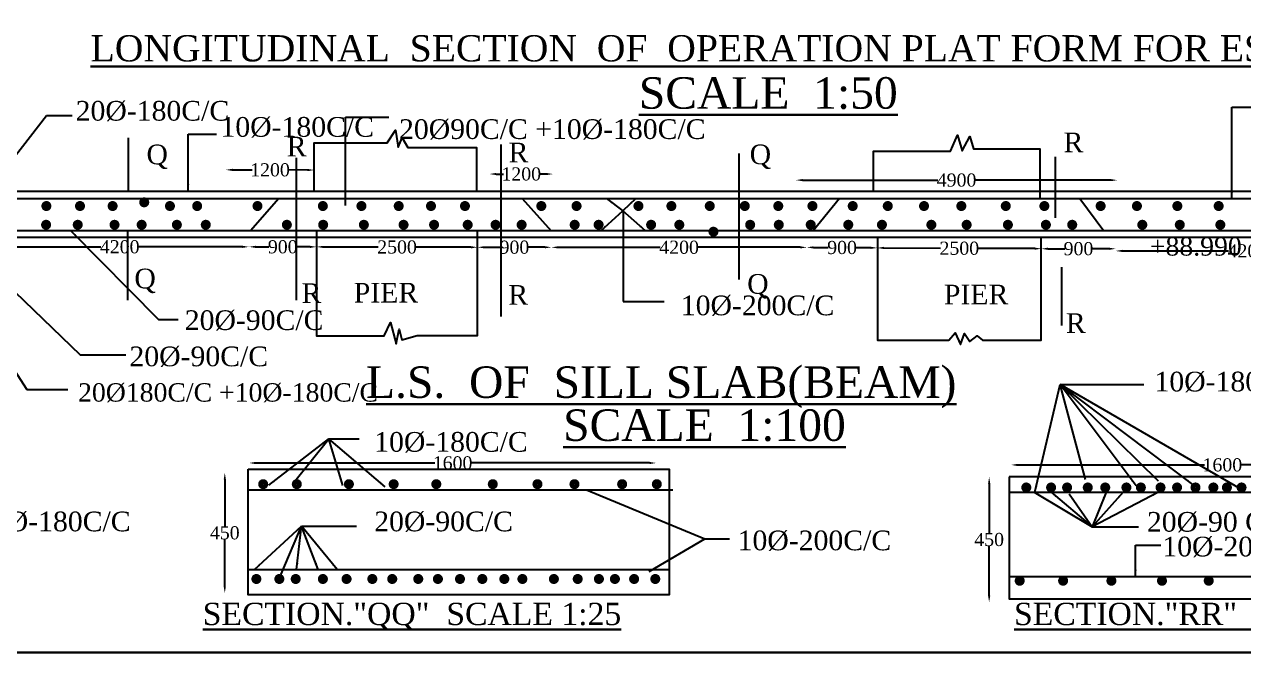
# Model space of a CAD drawing. Header units: millimetres. Extents: x 4336 to 90516, y 1888 to 56787.
# Drawn here: x 46788 to 65380, y 1888 to 11463 of the extents above; entities that cross this region are included whole.
import ezdxf

# ---------------------------------------------------------------- set-up
doc = ezdxf.new("R2010")
doc.units = ezdxf.units.MM
doc.header["$MEASUREMENT"] = 0
doc.header["$PDMODE"] = 66
doc.header["$PDSIZE"] = 170
for name, color, linetype in [('DIM', 5, 'Continuous'), ('DWG. LINE', 1, 'Continuous'), ('HATCH', 2, 'Continuous'), ('TEXT', 7, 'Continuous')]:
    doc.layers.add(name, color=color, linetype=linetype)
doc.layers.add('TITLE', color=7, linetype='Continuous', lineweight=30)
doc.styles.get("Standard").update_dxf_attribs({"font": 'TIMES.TTF', "height": 200})
doc.dimstyles.get("Standard").update_dxf_attribs({"dimtxt": 200, "dimasz": 100, "dimexe": 0.18, "dimexo": 0.0625, "dimgap": 0.09, "dimtad": 0, "dimtih": 1, "dimtoh": 1, "dimdec": 1, "dimzin": 0, "dimdsep": 46, "dimtxsty": 'Standard', "dimcen": 0.09, "dimse1": 1, "dimse2": 1, "dimclrd": 5, "dimclre": 5, "dimclrt": 4, "dimadec": 0, "dimazin": 0, "dimtfac": 1, "dimtdec": 1, "dimtofl": 0, "dimtmove": 0, "dimatfit": 3, "dimfxl": 1, "dimtolj": 1, "dimtzin": 0, "dimarcsym": 0})

# ---------------------------------------------------------------- blocks, each defined once
blk = doc.blocks.new('*D109')
at = {"layer": 'Defpoints', "color": 0}
for p in [(46270, 8089), (50213, 8089), (50213, 8072)]:
    blk.add_point(p, dxfattribs=at)
at = {"layer": 'DIM', "color": 5, "lineweight": -2}
for p, q in [((46370, 8072), (47954, 8072)), ((50113, 8072), (48529, 8072))]:
    blk.add_line(p, q, dxfattribs=at)
at = {"layer": 'DIM', "color": 5}
for points in [[(46370, 8089), (46370, 8056), (46270, 8072)], [(50113, 8089), (50113, 8056), (50213, 8072)]]:
    blk.add_solid(points, dxfattribs=at)
at = {"layer": 'DIM', "color": 4, "insert": (48242, 8072), "char_height": 200, "attachment_point": 5}
blk.add_mtext('\\A1;4200', dxfattribs=at)
blk = doc.blocks.new('*D110')
at = {"layer": 'Defpoints', "color": 0}
for p in [(50213, 8072), (51243, 8072), (51243, 8072)]:
    blk.add_point(p, dxfattribs=at)
at = {"layer": 'DIM', "color": 5, "lineweight": -2}
for p, q in [((50313, 8072), (50518, 8072)), ((51143, 8072), (50939, 8072))]:
    blk.add_line(p, q, dxfattribs=at)
at = {"layer": 'DIM', "color": 5}
for points in [[(50313, 8089), (50313, 8056), (50213, 8072)], [(51143, 8089), (51143, 8055), (51243, 8072)]]:
    blk.add_solid(points, dxfattribs=at)
at = {"layer": 'DIM', "color": 4, "insert": (50728, 8072), "char_height": 200, "attachment_point": 5}
blk.add_mtext('\\A1;900', dxfattribs=at)
blk = doc.blocks.new('*D111')
at = {"layer": 'Defpoints', "color": 0}
for p in [(51243, 8072), (53698, 8066), (53698, 8066)]:
    blk.add_point(p, dxfattribs=at)
at = {"layer": 'DIM', "color": 5, "lineweight": -2}
for p, q in [((51343, 8072), (52184, 8070)), ((53598, 8066), (52758, 8068))]:
    blk.add_line(p, q, dxfattribs=at)
at = {"layer": 'DIM', "color": 5}
for points in [[(51343, 8088), (51343, 8055), (51243, 8072)], [(53598, 8083), (53598, 8049), (53698, 8066)]]:
    blk.add_solid(points, dxfattribs=at)
at = {"layer": 'DIM', "color": 4, "insert": (52471, 8069), "char_height": 200, "attachment_point": 5}
blk.add_mtext('\\A1;2500', dxfattribs=at)
blk = doc.blocks.new('*D112')
at = {"layer": 'Defpoints', "color": 0}
for p in [(53698, 8066), (54825, 8066), (54825, 8066)]:
    blk.add_point(p, dxfattribs=at)
at = {"layer": 'DIM', "color": 5, "lineweight": -2}
for p, q in [((53798, 8066), (54051, 8066)), ((54725, 8066), (54472, 8066))]:
    blk.add_line(p, q, dxfattribs=at)
at = {"layer": 'DIM', "color": 5}
for points in [[(53798, 8082), (53798, 8049), (53698, 8066)], [(54725, 8082), (54725, 8049), (54825, 8066)]]:
    blk.add_solid(points, dxfattribs=at)
at = {"layer": 'DIM', "color": 4, "insert": (54261, 8066), "char_height": 200, "attachment_point": 5}
blk.add_mtext('\\A1;900', dxfattribs=at)
blk = doc.blocks.new('*D113')
at = {"layer": 'Defpoints', "color": 0}
for p in [(54825, 8066), (58720, 8066), (58720, 8065)]:
    blk.add_point(p, dxfattribs=at)
at = {"layer": 'DIM', "color": 5, "lineweight": -2}
for p, q in [((54925, 8065), (56484, 8065)), ((58620, 8065), (57060, 8065))]:
    blk.add_line(p, q, dxfattribs=at)
at = {"layer": 'DIM', "color": 5}
for points in [[(54925, 8081), (54925, 8048), (54825, 8065)], [(58620, 8081), (58620, 8048), (58720, 8065)]]:
    blk.add_solid(points, dxfattribs=at)
at = {"layer": 'DIM', "color": 4, "insert": (56772, 8065), "char_height": 200, "attachment_point": 5}
blk.add_mtext('\\A1;4200', dxfattribs=at)
blk = doc.blocks.new('*D114')
at = {"layer": 'Defpoints', "color": 0}
for p in [(58720, 8065), (59795, 8056), (59795, 8056)]:
    blk.add_point(p, dxfattribs=at)
at = {"layer": 'DIM', "color": 5, "lineweight": -2}
for p, q in [((58820, 8064), (59047, 8062)), ((59695, 8057), (59468, 8059))]:
    blk.add_line(p, q, dxfattribs=at)
at = {"layer": 'DIM', "color": 5}
for points in [[(58820, 8080), (58819, 8047), (58720, 8065)], [(59695, 8074), (59695, 8041), (59795, 8056)]]:
    blk.add_solid(points, dxfattribs=at)
at = {"layer": 'DIM', "color": 4, "insert": (59257, 8061), "char_height": 200, "attachment_point": 5}
blk.add_mtext('\\A1;900', dxfattribs=at)
blk = doc.blocks.new('*D115')
at = {"layer": 'Defpoints', "color": 0}
for p in [(59795, 8056), (62295, 8044), (62295, 8044)]:
    blk.add_point(p, dxfattribs=at)
at = {"layer": 'DIM', "color": 5, "lineweight": -2}
for p, q in [((59895, 8056), (60758, 8052)), ((62195, 8045), (61332, 8049))]:
    blk.add_line(p, q, dxfattribs=at)
at = {"layer": 'DIM', "color": 5}
for points in [[(59895, 8073), (59895, 8039), (59795, 8056)], [(62195, 8062), (62195, 8028), (62295, 8044)]]:
    blk.add_solid(points, dxfattribs=at)
at = {"layer": 'DIM', "color": 4, "insert": (61045, 8050), "char_height": 200, "attachment_point": 5}
blk.add_mtext('\\A1;2500', dxfattribs=at)
blk = doc.blocks.new('*D116')
at = {"layer": 'Defpoints', "color": 0}
for p in [(62295, 8044), (63429, 8044), (63429, 8043)]:
    blk.add_point(p, dxfattribs=at)
at = {"layer": 'DIM', "color": 5, "lineweight": -2}
for p, q in [((62395, 8043), (62652, 8043)), ((63329, 8043), (63073, 8043))]:
    blk.add_line(p, q, dxfattribs=at)
at = {"layer": 'DIM', "color": 5}
for points in [[(62395, 8060), (62395, 8026), (62295, 8043)], [(63329, 8060), (63329, 8026), (63429, 8043)]]:
    blk.add_solid(points, dxfattribs=at)
at = {"layer": 'DIM', "color": 4, "insert": (62862, 8043), "char_height": 200, "attachment_point": 5}
blk.add_mtext('\\A1;900', dxfattribs=at)
blk = doc.blocks.new('*D117')
at = {"layer": 'Defpoints', "color": 0}
for p in [(63429, 8043), (67446, 8043), (67446, 8010)]:
    blk.add_point(p, dxfattribs=at)
at = {"layer": 'DIM', "color": 5, "lineweight": -2}
for p, q in [((63529, 8010), (65150, 8010)), ((67346, 8010), (65726, 8010))]:
    blk.add_line(p, q, dxfattribs=at)
at = {"layer": 'DIM', "color": 5}
for points in [[(63529, 8027), (63529, 7994), (63429, 8010)], [(67346, 8027), (67346, 7994), (67446, 8010)]]:
    blk.add_solid(points, dxfattribs=at)
at = {"layer": 'DIM', "color": 4, "insert": (65438, 8010), "char_height": 200, "attachment_point": 5}
blk.add_mtext('\\A1;4200', dxfattribs=at)
blk = doc.blocks.new('*D120')
at = {"layer": 'Defpoints', "color": 0}
for p in [(58554, 9143), (63452, 9143), (63452, 9089)]:
    blk.add_point(p, dxfattribs=at)
at = {"layer": 'DIM', "color": 5, "lineweight": -2}
for p, q in [((58654, 9089), (60715, 9089)), ((63352, 9089), (61290, 9089))]:
    blk.add_line(p, q, dxfattribs=at)
at = {"layer": 'DIM', "color": 5}
for points in [[(58654, 9106), (58654, 9073), (58554, 9089)], [(63352, 9106), (63352, 9073), (63452, 9089)]]:
    blk.add_solid(points, dxfattribs=at)
at = {"layer": 'DIM', "color": 4, "insert": (61003, 9089), "char_height": 200, "attachment_point": 5}
blk.add_mtext('\\A1;4900', dxfattribs=at)
blk = doc.blocks.new('*D121')
at = {"layer": 'Defpoints', "color": 0}
for p in [(53882, 9204), (54849, 9204), (54849, 9182)]:
    blk.add_point(p, dxfattribs=at)
at = {"layer": 'DIM', "color": 5, "lineweight": -2}
for p, q in [((53982, 9182), (54093, 9182)), ((54749, 9182), (54638, 9182))]:
    blk.add_line(p, q, dxfattribs=at)
at = {"layer": 'DIM', "color": 5}
for points in [[(53982, 9199), (53982, 9166), (53882, 9182)], [(54749, 9199), (54749, 9166), (54849, 9182)]]:
    blk.add_solid(points, dxfattribs=at)
at = {"layer": 'DIM', "color": 4, "insert": (54365, 9182), "char_height": 200, "attachment_point": 5}
blk.add_mtext('\\A1;1200', dxfattribs=at)
blk = doc.blocks.new('*D122')
at = {"layer": 'Defpoints', "color": 0}
for p in [(49862, 9246), (51207, 9243), (51207, 9243)]:
    blk.add_point(p, dxfattribs=at)
at = {"layer": 'DIM', "color": 5, "lineweight": -2}
for p, q in [((49962, 9246), (50261, 9245)), ((51107, 9243), (50807, 9244))]:
    blk.add_line(p, q, dxfattribs=at)
at = {"layer": 'DIM', "color": 5}
for points in [[(49962, 9263), (49962, 9229), (49862, 9246)], [(51107, 9260), (51107, 9226), (51207, 9243)]]:
    blk.add_solid(points, dxfattribs=at)
at = {"layer": 'DIM', "color": 4, "insert": (50534, 9245), "char_height": 200, "attachment_point": 5}
blk.add_mtext('\\A1;1200', dxfattribs=at)
blk = doc.blocks.new('*D124')
at = {"layer": 'Defpoints', "color": 0}
for p in [(49813, 4628), (49844, 4628), (49813, 2795)]:
    blk.add_point(p, dxfattribs=at)
at = {"layer": 'DIM', "color": 5, "lineweight": -2}
for p, q in [((49844, 4528), (49844, 3813)), ((49844, 2895), (49844, 3610))]:
    blk.add_line(p, q, dxfattribs=at)
at = {"layer": 'DIM', "color": 5}
for points in [[(49828, 4528), (49861, 4528), (49844, 4628)], [(49828, 2895), (49861, 2895), (49844, 2795)]]:
    blk.add_solid(points, dxfattribs=at)
at = {"layer": 'DIM', "color": 4, "insert": (49844, 3712), "char_height": 200, "attachment_point": 5}
blk.add_mtext('\\A1;450', dxfattribs=at)
blk = doc.blocks.new('*D125')
at = {"layer": 'Defpoints', "color": 0}
for p in [(50214, 4831), (56421, 4831), (56421, 4778)]:
    blk.add_point(p, dxfattribs=at)
at = {"layer": 'DIM', "color": 5, "lineweight": -2}
for p, q in [((50314, 4778), (53045, 4778)), ((56321, 4778), (53591, 4778))]:
    blk.add_line(p, q, dxfattribs=at)
at = {"layer": 'DIM', "color": 5}
for points in [[(50314, 4794), (50314, 4761), (50214, 4778)], [(56321, 4794), (56321, 4761), (56421, 4778)]]:
    blk.add_solid(points, dxfattribs=at)
at = {"layer": 'DIM', "color": 4, "insert": (53318, 4778), "char_height": 200, "attachment_point": 5}
blk.add_mtext('\\A1;1600', dxfattribs=at)
blk = doc.blocks.new('*D126')
at = {"layer": 'Defpoints', "color": 0}
for p in [(61468, 4564), (61500, 4564), (61468, 2657)]:
    blk.add_point(p, dxfattribs=at)
at = {"layer": 'DIM', "color": 5, "lineweight": -2}
for p, q in [((61500, 4464), (61500, 3712)), ((61500, 2757), (61500, 3509))]:
    blk.add_line(p, q, dxfattribs=at)
at = {"layer": 'DIM', "color": 5}
for points in [[(61483, 4464), (61517, 4464), (61500, 4564)], [(61483, 2757), (61517, 2757), (61500, 2657)]]:
    blk.add_solid(points, dxfattribs=at)
at = {"layer": 'DIM', "color": 4, "insert": (61500, 3610), "char_height": 200, "attachment_point": 5}
blk.add_mtext('\\A1;450', dxfattribs=at)
blk = doc.blocks.new('*D127')
at = {"layer": 'Defpoints', "color": 0}
for p in [(61836, 4787), (68275, 4787), (68275, 4748)]:
    blk.add_point(p, dxfattribs=at)
at = {"layer": 'DIM', "color": 5, "lineweight": -2}
for p, q in [((61936, 4748), (64783, 4748)), ((68175, 4748), (65329, 4748))]:
    blk.add_line(p, q, dxfattribs=at)
at = {"layer": 'DIM', "color": 5}
for points in [[(61936, 4765), (61936, 4731), (61836, 4748)], [(68175, 4765), (68175, 4731), (68275, 4748)]]:
    blk.add_solid(points, dxfattribs=at)
at = {"layer": 'DIM', "color": 4, "insert": (65056, 4748), "char_height": 200, "attachment_point": 5}
blk.add_mtext('\\A1;1600', dxfattribs=at)

msp = doc.modelspace()

# ---------------------------------------------------------------- linework, layer by layer
at = {"layer": 'DIM'}
for points in [[(62604.45, 7765.01), (62604.45, 6871.29)], [(63071.61, 3806.59), (63777.22, 3806.59)]]:
    msp.add_lwpolyline(points, dxfattribs=at)
at = {"layer": 'DWG. LINE'}
for points in [[(48377.47, 8922.71), (48377.47, 9734.48)], [(51206.88, 8922.71), (51206.88, 9657.8), (52322.34, 9657.8), (52445.7, 9850), (52488.14, 9592.1), (52549.43, 9735.77), (52634.29, 9585.04), (53684.21, 9585.04), (53684.21, 8922.71)], [(59735.33, 8922.71), (59735.33, 9528.98), (60911.39, 9528.98), (61014.9, 9772.59), (61087.36, 9538.18), (61204.67, 9751.91), (61259.88, 9565.76), (62272.52, 9565.76), (62272.52, 8808.2)], [(54053.35, 9630.99), (54053.35, 7012.83)], [(57680.55, 9494.86), (57680.55, 7573.95)], [(50930.38, 9430.48), (50930.38, 7261.12)], [(62512.42, 8513.99), (62512.42, 9445.69)], [(44237.57, 8922.71), (69361.04, 8922.71), (69361.04, 6528.53), (68944.52, 6528.53), (68916.82, 6763.01), (68793.16, 6598.27), (68784.27, 6842.14), (68635.34, 6586.93), (68339.7, 6586.93), (68339.7, 8211.73)], [(44237.57, 8808.2), (69361.04, 8808.2)], [(50667.7, 8808.2), (50237.18, 8318.42)], [(54378.79, 8808.2), (54821.8, 8318.42)], [(59215.46, 8808.2), (58815.64, 8318.42)], [(62880.28, 8808.2), (63246.91, 8318.42)], [(69361.04, 8318.42), (44237.57, 8318.42)], [(69361.04, 8215.82), (44237.57, 8215.82)], [(48363.08, 8318.42), (48363.08, 7261.6)], [(51243.41, 8318.42), (51243.41, 6715.55), (52274.32, 6715.55), (52371.68, 6920.99), (52459.64, 6596.16), (52505.78, 6818.95), (52542.69, 6656.09), (52779.52, 6719.08), (53697.68, 6719.08), (53697.68, 8318.42)], [(59794.86, 8215.82), (59794.86, 6649.53), (60886.1, 6649.53), (60981.84, 6762.47), (61061.14, 6582.27), (61124.48, 6749.26), (61207.67, 6628.09), (61317.28, 6718.19), (61397.36, 6649.06), (62295.26, 6649.06), (62295.26, 8215.82)], [(50200.48, 4368.96), (56675.6, 4368.96)], [(61805.5, 4332.62), (68280.54, 4332.62)], [(50200.48, 3155.11), (56621.3, 3155.11)], [(61805.5, 3049.49), (68071.85, 3049.49)]]:
    msp.add_lwpolyline(points, dxfattribs=at)
for points in [[(50200.48, 4685.23), (56621.3, 4685.23), (56621.3, 2769.15), (50200.48, 2769.15), (50200.48, 4685.23)], [(61805.5, 4567.03), (61805.5, 2707.31), (68280.54, 2707.31), (68280.54, 4567.03), (61805.5, 4567.03)]]:
    msp.add_lwpolyline(points, close=True, dxfattribs=at)
at = {"layer": 'HATCH', "const_width": 75.75}
for points in [[(47085.47, 8694.58, 1), (47162.21, 8694.58, 1)], [(47598.07, 8694.58, 1), (47674.82, 8694.58, 1)], [(48095.7, 8694.58, 1), (48172.45, 8694.58, 1)], [(48577.42, 8750.81, 1), (48654.16, 8750.81, 1)], [(48969.74, 8694.58, 1), (49046.49, 8694.58, 1)], [(49384.7, 8694.58, 1), (49461.45, 8694.58, 1)], [(50304.6, 8694.58, 1), (50381.35, 8694.58, 1)], [(51301.24, 8694.58, 1), (51377.99, 8694.58, 1)], [(51889.65, 8694.58, 1), (51966.39, 8694.58, 1)], [(52458.03, 8694.58, 1), (52534.78, 8694.58, 1)], [(52950.43, 8694.58, 1), (53027.17, 8694.58, 1)], [(53468.35, 8694.58, 1), (53545.09, 8694.58, 1)], [(54632.62, 8694.58, 1), (54709.37, 8694.58, 1)], [(55170.19, 8694.58, 1), (55246.94, 8694.58, 1)], [(56113.88, 8694.58, 1), (56190.63, 8694.58, 1)], [(56615.86, 8694.58, 1), (56692.61, 8694.58, 1)], [(57201.3, 8694.58, 1), (57278.05, 8694.58, 1)], [(57735.16, 8694.58, 1), (57811.9, 8694.58, 1)], [(58245.88, 8694.58, 1), (58322.63, 8694.58, 1)], [(58766.93, 8694.58, 1), (58843.67, 8694.58, 1)], [(59380.85, 8694.58, 1), (59457.6, 8694.58, 1)], [(59915.31, 8694.58, 1), (59992.06, 8694.58, 1)], [(60468.36, 8694.58, 1), (60545.1, 8694.58, 1)], [(61037.38, 8694.58, 1), (61114.13, 8694.58, 1)], [(61715.26, 8694.58, 1), (61792.01, 8694.58, 1)], [(62303.16, 8694.58, 1), (62379.91, 8694.58, 1)], [(63161.68, 8694.58, 1), (63238.43, 8694.58, 1)], [(63714.94, 8694.58, 1), (63791.69, 8694.58, 1)], [(64331.13, 8694.58, 1), (64407.88, 8694.58, 1)], [(64961.28, 8694.58, 1), (65038.03, 8694.58, 1)], [(47081.24, 8408.52, 1), (47157.98, 8408.52, 1)], [(47563.69, 8408.52, 1), (47640.44, 8408.52, 1)], [(48124.64, 8408.52, 1), (48201.39, 8408.52, 1)], [(48538.25, 8408.52, 1), (48615, 8408.52, 1)], [(49075.33, 8408.52, 1), (49152.07, 8408.52, 1)], [(49516.14, 8408.52, 1), (49592.89, 8408.52, 1)], [(50752.59, 8408.52, 1), (50829.34, 8408.52, 1)], [(51306.18, 8408.52, 1), (51382.93, 8408.52, 1)], [(51926.59, 8408.52, 1), (52003.34, 8408.52, 1)], [(52532, 8408.52, 1), (52608.75, 8408.52, 1)], [(52997.31, 8408.52, 1), (53074.05, 8408.52, 1)], [(53510.27, 8408.52, 1), (53587.02, 8408.52, 1)], [(53934.76, 8408.52, 1), (54011.51, 8408.52, 1)], [(54332.04, 8408.52, 1), (54408.79, 8408.52, 1)], [(55141.47, 8408.52, 1), (55218.22, 8408.52, 1)], [(55506.1, 8408.52, 1), (55582.85, 8408.52, 1)], [(56306.91, 8408.52, 1), (56383.66, 8408.52, 1)], [(56736.85, 8408.52, 1), (56813.59, 8408.52, 1)], [(57257.76, 8302.61, 1), (57334.51, 8302.61, 1)], [(57817.37, 8408.52, 1), (57894.12, 8408.52, 1)], [(58253.74, 8408.52, 1), (58330.49, 8408.52, 1)], [(58740.69, 8408.52, 1), (58817.43, 8408.52, 1)], [(59313.22, 8408.52, 1), (59389.97, 8408.52, 1)], [(59826.6, 8408.52, 1), (59903.34, 8408.52, 1)], [(60580.46, 8408.52, 1), (60657.21, 8408.52, 1)], [(61118.14, 8408.52, 1), (61194.88, 8408.52, 1)], [(61747.2, 8408.52, 1), (61823.95, 8408.52, 1)], [(62326.59, 8408.52, 1), (62403.34, 8408.52, 1)], [(62728.05, 8408.52, 1), (62804.8, 8408.52, 1)], [(63796.46, 8408.52, 1), (63873.21, 8408.52, 1)], [(64368.61, 8408.52, 1), (64445.36, 8408.52, 1)], [(64986.88, 8408.52, 1), (65063.63, 8408.52, 1)], [(50391.28, 4454.89, 1), (50468.03, 4454.89, 1)], [(50904.03, 4454.89, 1), (50980.78, 4454.89, 1)], [(51698.54, 4454.89, 1), (51775.29, 4454.89, 1)], [(52381.29, 4454.89, 1), (52458.03, 4454.89, 1)], [(53030.9, 4454.89, 1), (53107.64, 4454.89, 1)], [(53892.52, 4454.89, 1), (53969.27, 4454.89, 1)], [(54573.89, 4454.89, 1), (54650.64, 4454.89, 1)], [(55138.11, 4454.89, 1), (55214.85, 4454.89, 1)], [(55865.11, 4454.89, 1), (55941.86, 4454.89, 1)], [(56393.97, 4454.89, 1), (56470.71, 4454.89, 1)], [(62027.82, 4404.47, 1), (62104.56, 4404.47, 1)], [(62405.88, 4404.47, 1), (62482.62, 4404.47, 1)], [(62650.04, 4404.47, 1), (62726.79, 4404.47, 1)], [(62965.09, 4404.47, 1), (63041.84, 4404.47, 1)], [(63231.53, 4404.47, 1), (63308.28, 4404.47, 1)], [(63554.46, 4404.47, 1), (63631.21, 4404.47, 1)], [(63775, 4404.47, 1), (63851.74, 4404.47, 1)], [(64074.91, 4404.47, 1), (64151.65, 4404.47, 1)], [(64326.95, 4404.47, 1), (64403.7, 4404.47, 1)], [(64607.87, 4404.47, 1), (64684.62, 4404.47, 1)], [(64880.91, 4404.47, 1), (64957.66, 4404.47, 1)], [(65086.83, 4404.47, 1), (65163.58, 4404.47, 1)], [(65309.99, 4404.47, 1), (65386.74, 4404.47, 1)], [(50287.6, 3009.62, 1), (50364.35, 3009.62, 1)], [(50637.88, 3009.62, 1), (50714.63, 3009.62, 1)], [(50887.18, 3009.62, 1), (50963.93, 3009.62, 1)], [(51301.82, 3009.62, 1), (51378.57, 3009.62, 1)], [(51663.06, 3009.62, 1), (51739.81, 3009.62, 1)], [(52055.77, 3009.62, 1), (52132.52, 3009.62, 1)], [(52359.51, 3009.62, 1), (52436.26, 3009.62, 1)], [(52756.24, 3009.62, 1), (52832.99, 3009.62, 1)], [(53055.86, 3009.62, 1), (53132.61, 3009.62, 1)], [(53392.28, 3009.62, 1), (53469.02, 3009.62, 1)], [(53733.38, 3009.62, 1), (53810.13, 3009.62, 1)], [(54068.46, 3009.62, 1), (54145.21, 3009.62, 1)], [(54344.01, 3009.62, 1), (54420.76, 3009.62, 1)], [(54823.84, 3009.62, 1), (54900.59, 3009.62, 1)], [(55187.53, 3009.62, 1), (55264.28, 3009.62, 1)], [(55511.12, 3009.62, 1), (55587.86, 3009.62, 1)], [(55755.05, 3009.62, 1), (55831.8, 3009.62, 1)], [(56047.65, 3009.62, 1), (56124.4, 3009.62, 1)], [(56370.62, 3009.62, 1), (56447.37, 3009.62, 1)], [(61927.32, 2982.81, 1), (62004.07, 2982.81, 1)], [(62589.38, 2982.81, 1), (62666.12, 2982.81, 1)], [(63325.81, 2982.81, 1), (63402.56, 2982.81, 1)], [(64096.71, 2982.81, 1), (64173.46, 2982.81, 1)], [(64809.54, 2982.81, 1), (64886.29, 2982.81, 1)]]:
    msp.add_lwpolyline(points, format="xyb", close=True, dxfattribs=at)
at = {"layer": 'TITLE', "lineweight": 30}
msp.add_lwpolyline([(4336.5, 56787), (89452, 56787), (89452, 1887.5), (4336.5, 1887.5), (4336.5, 56787)], close=True, dxfattribs=at)

# ---------------------------------------------------------------- texts
at = {"layer": 'TEXT'}
for s, height, p in [('20%%C-180C/C', 300, (47570.17, 9996.2)), ('10%%C-180C/C', 300, (49778.58, 9750.39)), ('20%%C90C/C +10%%C-180C/C', 300, (52501.27, 9716.85)), ('R', 300, (50789.49, 9450.99)), ('R', 300, (62633.37, 9514.68)), ('Q', 300, (48650.24, 9330.99)), ('R', 300, (54172.09, 9360.24)), ('Q', 300, (57848.24, 9331.94)), ('+88.990', 280, (63950.13, 7938.96)), ('Q', 300, (48465.87, 7439.63)), ('Q', 300, (57809.99, 7357.33)), ('R', 300, (51015.04, 7216.68)), ('PIER', 300, (51811.68, 7223.57)), ('R', 300, (54167.8, 7189.8)), ('PIER', 300, (60809.97, 7196.13)), ('10%%C-200C/C', 300, (56798.15, 7029.81)), ('20%%C-90C/C', 300, (49234.14, 6804.84)), ('R', 300, (62669.33, 6759.94)), ('20%%C-90C/C', 300, (48390.3, 6252.66)), ('10%%C-180 C/C', 300, (64020.82, 5868.69)), ('20%%C180C/C +10%%C-180C/C', 280, (47606.9, 5713.4)), ('10%%C-180C/C', 300, (52122.8, 4949.61)), ('20%%C-180C/C', 300, (46066.55, 3736.76)), ('20%%C-90C/C', 300, (52122.8, 3736.76)), ('20%%C-90 C/C', 300, (63905.52, 3730.85)), ('10%%C-200C/C', 300, (57664.39, 3447.68)), ('10%%C-200 C/C', 300, (64140.76, 3353.83))]:
    msp.add_text(s, height=height, dxfattribs=at).set_placement(p)
at = {"layer": 'TITLE'}
for s, height, p in [('%%ULONGITUDINAL  SECTION  OF  OPERATION PLAT FORM FOR ESCAPE', 400, (47798.27, 10899.03)), ('%%USCALE  1:50', 480, (56158.22, 10178.1)), ('%%UL.S.  OF  SILL SLAB(BEAM)', 480, (51998.01, 5770.18)), ('%%USCALE  1:100', 480, (55003.73, 5114.78)), ('%%USECTION."QQ"  SCALE 1:25', 340, (49507.48, 2307.36)), ('%%USECTION."RR"  SCALE 1:25', 340, (61878.77, 2307.36))]:
    msp.add_text(s, height=height, dxfattribs=at).set_placement(p)

# ---------------------------------------------------------------- dimensions: what is measured, and where the dimension line sits
at = {"layer": 'DIM'}
for p1, p2, distance, text, picture, middle in [((49861.63, 9246.4), (51206.88, 9242.72), 0, '1200', '*D122', (50534.26, 9244.56)), ((53882.34, 9204.27), (54848.64, 9204.27), -22.04, '1200', '*D121', (54365.49, 9182.23)), ((58553.55, 9143.49), (63451.67, 9143.49), -54.13, '4900', '*D120', (61002.61, 9089.36)), ((46269.69, 8088.62), (50213.48, 8088.62), -16.18, '4200', '*D109', (48241.59, 8072.44)), ((50213.48, 8072.44), (51243.41, 8071.98), 0, '900', '*D110', (50728.44, 8072.21)), ((51243.41, 8071.98), (53697.68, 8065.82), 0, '2500', '*D111', (52470.54, 8068.9)), ((53697.68, 8065.82), (54824.67, 8065.82), 0, '900', '*D112', (54261.18, 8065.82)), ((54824.67, 8065.82), (58719.6, 8065.82), -1.29, '4200', '*D113', (56772.14, 8064.54)), ((58719.6, 8064.54), (59794.86, 8056.5), 0, '900', '*D114', (59257.23, 8060.52)), ((59794.86, 8056.5), (62295.26, 8044.46), 0, '2500', '*D115', (61045.06, 8050.48)), ((62295.26, 8044.46), (63429.09, 8044.46), -1.37, '900', '*D116', (62862.18, 8043.09)), ((63429.09, 8043.09), (67446.33, 8043.09), -32.65, '4200', '*D117', (65437.71, 8010.43)), ((50214.41, 4831.33), (56421.25, 4831.33), -53.6, '1600', '*D125', (53317.83, 4777.73)), ((61836.21, 4786.59), (68275.14, 4786.59), -38.73, '1600', '*D127', (65055.67, 4747.86)), ((49813.43, 2795.44), (49813.43, 4627.75), -30.85, '450', '*D124', (49844.27, 3711.6)), ((61468.01, 2657.13), (61468.01, 4563.6), -31.97, '450', '*D126', (61499.98, 3610.37))]:
    dim = msp.add_aligned_dim(p1=p1, p2=p2, distance=distance, text=text, dimstyle='Standard', dxfattribs=at)
    dim.commit()
    dim.dimension.update_dxf_attribs({"geometry": picture, "text_midpoint": middle})

# ---------------------------------------------------------------- leaders
for points in [[(46021.34, 8654.17), (47126.28, 10074.61), (47515.63, 10074.61)], [(51683.86, 8703), (51683.86, 10048.51), (52347.78, 10048.51)], [(65200.92, 8808.2), (65200.92, 10199.63), (65869.68, 10199.63)], [(49286.35, 8922.71), (49286.35, 9787.91), (49716.53, 9787.91)], [(44939.67, 8808.2), (46827.77, 5896.02), (47450.4, 5896.02)], [(55663.57, 8808.2), (55915.92, 8623.7)], [(56110, 8808.2), (55915.92, 8623.7)], [(55577.85, 8318.42), (55915.92, 8623.7)], [(55919.82, 8635.73), (55919.82, 7236.74), (56543.46, 7236.74)], [(56257.38, 8318.42), (55915.92, 8623.7)], [(45673.39, 8318.42), (47636.71, 6424.34), (48335.02, 6424.34)], [(47496.42, 8318.42), (48833.91, 6966.41), (49135.78, 6966.41)], [(62197.6, 4332.62), (62582.35, 5971.99), (63856.14, 5971.99)], [(62967.97, 4524.85), (62582.35, 5971.99)], [(63741.45, 4431.81), (62582.35, 5971.99)], [(64604.39, 4450.1), (62582.35, 5971.99)], [(64082.5, 4499.64), (62582.35, 5971.99)], [(65349.66, 4371.15), (62582.35, 5971.99)], [(50516.4, 4440.42), (51431.02, 5144.03)], [(50893.11, 4473.26), (51431.02, 5144.03)], [(51644.21, 4432.15), (51431.02, 5144.03)], [(52291.21, 4412.55), (51431.02, 5144.03), (51894.86, 5144.03)], [(55357.46, 4368.96), (57164.27, 3621.34), (57542.84, 3621.34)], [(62188.05, 4332.62), (63071.61, 3806.59)], [(62444.54, 4332.62), (63071.61, 3806.59)], [(62718.66, 4307.79), (63071.61, 3806.59)], [(63283.02, 4332.62), (63071.61, 3806.59)], [(63542.8, 4332.62), (63071.61, 3806.59)], [(64080.68, 4332.62), (63071.61, 3806.59)], [(50299.06, 3155.11), (51012.65, 3813.71)], [(50702.56, 3084.46), (51012.65, 3813.71)], [(50939.96, 3155.11), (51012.65, 3813.71)], [(51268.02, 3155.11), (51012.65, 3813.71)], [(51556.1, 3155.11), (51012.65, 3813.71), (51853.49, 3813.71)], [(56315.01, 3121.51), (57164.27, 3621.34)], [(63732.06, 3049.49), (63732.06, 3527.06), (64116.26, 3527.06)]]:
    msp.add_leader(points, dimstyle='Standard', override={"dimgap": 0.09, "dimtad": 0}, dxfattribs=at)

doc.saveas('drawing.dxf')
